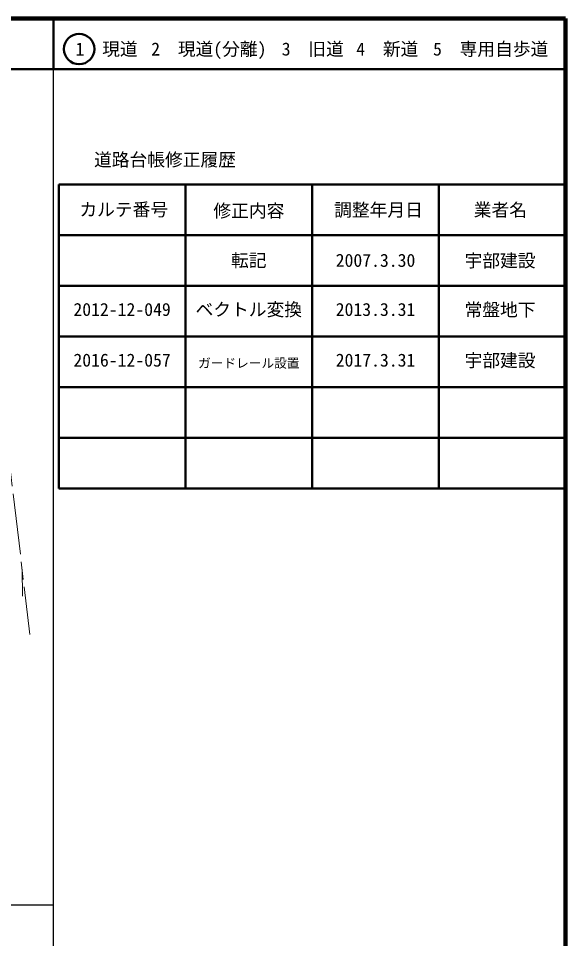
# Model space of a CAD drawing. Units: millimetres, scale not verified. Extents: x 40000 to 680000, y 20000 to 380000.
# Drawn here: x 572048 to 680000, y 198357 to 380000 of the extents above; entities that cross this region are included whole.
import ezdxf
from ezdxf.enums import TextEntityAlignment as Align

# ---------------------------------------------------------------- set-up
doc = ezdxf.new("R2010")
doc.units = ezdxf.units.MM
doc.header["$LTSCALE"] = 1000
doc.linetypes.add('CHAIN', pattern=[18.5, 12, -1.5, 3.5, -1.5])
for name, color, linetype, lineweight in [('M-BGD', 7, 'Continuous', 13), ('M-TTL', 2, 'Continuous', 140), ('M-TTL-BAND', 7, 'Continuous', 25), ('M-TTL-FRAM', 2, 'Continuous', 50), ('M-TTL-LINE', 7, 'Continuous', 50)]:
    doc.layers.add(name, color=color, linetype=linetype, lineweight=lineweight)
doc.layers.add('M-TTL-TXT', color=7, linetype='Continuous')
doc.styles.add('ＭＳ ゴシック', font='')
doc.styles.get('ＭＳ ゴシック').set_extended_font_data('MS Gothic')

msp = doc.modelspace()

# ---------------------------------------------------------------- linework, layer by layer
at = {"layer": 'M-BGD', "linetype": 'CHAIN'}
msp.add_line((566655, 322893), (574309, 258398), dxfattribs=at)
at = {"layer": 'M-BGD'}
msp.add_line((572830, 265919), (572779, 271294), dxfattribs=at)
at = {"layer": 'M-TTL'}
for p, q in [((680000, 380000), (40000, 380000)), ((680000, 20000), (680000, 380000))]:
    msp.add_line(p, q, dxfattribs=at)
at = {"layer": 'M-TTL-BAND'}
for p, q in [((579000, 20000), (579000, 370000)), ((40000, 205000), (579000, 205000))]:
    msp.add_line(p, q, dxfattribs=at)
at = {"layer": 'M-TTL-FRAM'}
for p, q in [((580000, 347197), (580000, 287197)), ((580000, 347197), (680000, 347197)), ((580000, 287197), (680000, 287197))]:
    msp.add_line(p, q, dxfattribs=at)
at = {"layer": 'M-TTL-LINE'}
for p, q in [((579000, 380000), (579000, 370000)), ((40000, 370000), (680000, 370000)), ((605000, 347197), (605000, 287197)), ((630000, 347197), (630000, 287197)), ((655000, 347197), (655000, 287197)), ((580000, 337197), (680000, 337197)), ((580000, 327197), (680000, 327197)), ((580000, 317197), (680000, 317197)), ((580000, 307197), (680000, 307197)), ((580000, 297197), (680000, 297197))]:
    msp.add_line(p, q, dxfattribs=at)
msp.add_circle((584031, 373958), 3000, dxfattribs=at)

# ---------------------------------------------------------------- texts
at = {"layer": 'M-TTL-TXT', "style": 'ＭＳ ゴシック'}
for s, p in [('1\u3000現道', (589448, 373958)), ('2\u3000現道(分離)', (609619, 373958)), ('3\u3000旧道', (630121, 373958)), ('4\u3000新道', (644824, 373958)), ('5\u3000専用自歩道', (665228, 373958)), ('道路台帳修正履歴', (600968, 352113)), ('カルテ番号', (592839, 342277)), ('修正内容', (617509, 342023)), ('調整年月日', (643089, 342197)), ('業者名', (667134, 342197)), ('転記', (617500, 332245)), ('2007.3.30', (642500, 332245)), ('宇部建設', (667077, 332189))]:
    msp.add_text(s, height=2566, dxfattribs=at).set_placement(p, align=Align.MIDDLE_CENTER)
for s, height, p in [('2012-12-049', 2566, (592500, 320495)), ('ベクトル変換', 2566, (617500, 320495)), ('2013.3.31', 2566, (642500, 320495)), ('常盤地下', 2566, (667077, 320439)), ('2016-12-057', 2566, (592500, 310495)), ('ガードレール設置', 1833, (617500, 310495)), ('2017.3.31', 2566, (642500, 310495)), ('宇部建設', 2566, (667077, 310439))]:
    msp.add_text(s, height=height, dxfattribs=at).set_placement(p, align=Align.BOTTOM_CENTER)

doc.saveas('drawing.dxf')
